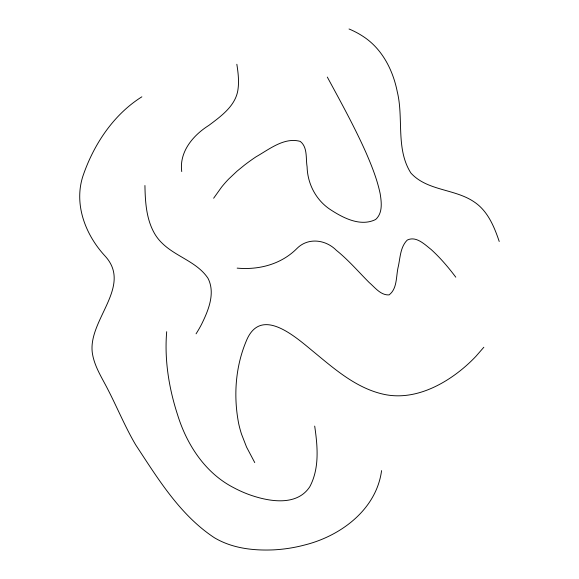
<?xml version="1.0" encoding="UTF-8"?>
<svg xmlns="http://www.w3.org/2000/svg" width="579" height="579" viewBox="0 0 579 579"><rect width="100%" height="100%" fill="white"/><g stroke="black" fill="none" stroke-linecap="round" stroke-linejoin="round"><path stroke-width="0.87" d="M166.694 331.695C164.747 354.536 167.447 377.595 173.172 399.734A252.705 252.705 0 0 0 177.579 414.803C186.8 444.73 205.299 473.173 233.815 487.75A120.859 120.859 0 0 0 249.108 494.604C268.258 501.472 296.557 506.828 309.743 486.816C319.68 468.302 317.61 446.156 314.694 426.101M381.575 470.611C376.415 509.462 340.865 535.901 304.952 544.919A152.132 152.132 0 0 1 273.679 549.869C256.483 550.6 238.714 549.051 222.792 542.053A79.077 79.077 0 0 1 214.404 537.746C179.989 515.071 157.966 478.717 135.725 444.918A244.2 244.2 0 0 1 130.999 436.523C122.806 421.251 116.024 405.278 108.092 389.877C102.273 378.29 94.775 367.122 92.524 354.131C86.633 320.73 133.308 286.569 104.98 255.947C85.583 234.929 73.75 204.698 82.826 176.385C93.48 144.888 113.296 114.7 141.862 96.816M213.637 198.235L221.569 187.14A113.976 113.976 0 0 1 228.698 179.027L237.05 171.16L244.389 165.174A210.438 210.438 0 0 1 256.084 156.779C269.257 149.324 284.253 136.955 300.24 141.392C307.811 147.283 305.654 158.407 307.102 166.832C307.521 183.521 315.707 199.589 329.596 209.077C342.544 217.668 360.276 227.156 375.648 219.492C382.849 213.036 381.539 202.404 380.186 193.82C377.168 179.287 371.595 165.464 365.682 151.901C354.218 126.294 340.655 101.716 327.309 77.072M483.827 347.255L475.866 356.389A151.85 151.85 0 0 1 462.158 369.163C440.467 386.975 411.597 400.755 383.016 394.133C355.846 387.887 334.307 368.852 313.369 351.605C295.543 337 260.398 304.952 246.053 341.559C235.335 367.274 233.388 396.477 238.7 423.712A111.942 111.942 0 0 0 241.515 434.12L246.574 447.111L254.753 462.592M237.166 268.128C258.972 270.118 281.264 264.285 296.976 248.449C308.086 237.267 325.688 239.489 336.385 250.352C348.363 259.978 358.387 271.681 369.192 282.545C374.982 287.452 380.692 295.428 389.088 294.899C397.679 288.458 395.877 275.553 398.395 266.101C400.255 257.257 400.444 246.755 407.283 240.061C416.127 235.725 424.682 244.432 431.138 249.506C440.301 257.829 448.356 267.303 455.782 277.182M499.228 241.486C494.22 226.642 487.721 210.85 474.114 201.883C454.747 188.653 427.273 191.019 410.902 173.049C395.522 148.861 403.824 118.42 397.266 91.735C393.141 70.906 382.922 50.344 365.233 37.859A84.143 84.143 0 0 0 349.028 28.986M236.847 64.269C238.107 72.346 239.113 80.59 238.078 88.753C236.21 105.45 221.272 116.046 208.874 125.382C193.01 135.312 179.085 151.901 181.734 171.558M144.931 185.512C145.242 202.31 146.299 220.107 155.31 234.813A43.982 43.982 0 0 0 162.446 243.484C176.24 256.888 197.099 261.86 208.02 278.325C215.641 293.394 208.252 310.728 201.391 324.631A125.534 125.534 0 0 1 196.057 333.822"/></g></svg>
